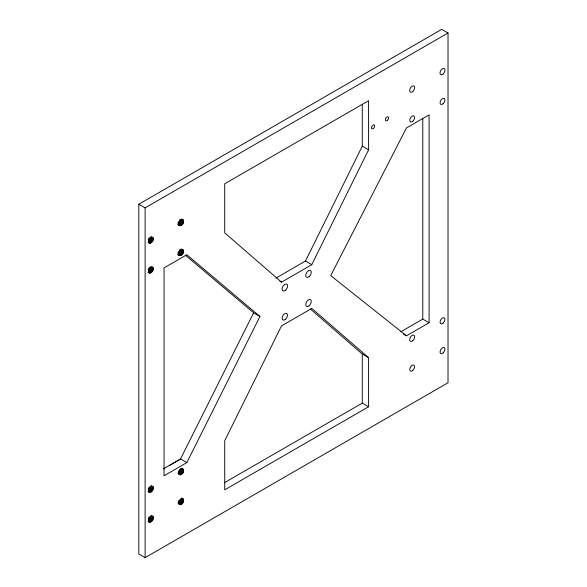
<?xml version="1.0" encoding="UTF-8"?>
<svg xmlns="http://www.w3.org/2000/svg" width="587" height="587" viewBox="0 0 587 587"><rect width="100%" height="100%" fill="white"/><g stroke="black" fill="none" stroke-linecap="round" stroke-linejoin="round"><path stroke-width="0.88" d="M153.229 239.489C153.985 234.947 148.24 237.779 148.43 240.773C147.675 245.315 153.42 242.482 153.229 239.489L150.074 237.669M153.229 269.323C153.985 264.781 148.24 267.613 148.43 270.607C147.675 275.149 153.42 272.324 153.229 269.323L150.074 267.503M153.229 488.67C153.985 484.128 148.24 486.961 148.43 489.954C147.675 494.496 153.42 491.671 153.229 488.67L150.074 486.85M183.54 221.989C184.296 217.447 178.551 220.279 178.734 223.273C177.986 227.815 183.731 224.982 183.54 221.989L179.593 219.714M153.229 518.504C153.985 513.97 148.24 516.795 148.43 519.796C147.675 524.33 153.42 521.505 153.229 518.504L150.074 516.685M183.54 471.17C184.296 466.628 178.551 469.461 178.734 472.454C177.986 476.996 183.731 474.171 183.54 471.17L180.385 469.351M183.533 251.852C184.333 247.31 178.565 250.069 178.742 253.085C177.942 257.627 183.709 254.868 183.533 251.852L179.585 249.57M183.533 501.034C184.333 496.492 178.565 499.251 178.742 502.267C177.942 506.808 183.709 504.05 183.533 501.034L180.378 499.214M275.993 278.062L305.475 261.032L362.282 146.163L362.282 104.339M311.785 264.678L368.592 149.802L368.592 100.715L224.718 183.782L224.718 232.87L281.525 282.149L311.785 264.678L305.475 261.032M163.237 468.947L180.539 458.961L253.628 312.834L185.411 255.206M186.849 462.607L259.938 316.474L186.849 254.736L164.044 267.899L164.044 475.771L186.849 462.607L180.539 458.961M138.803 204.232L441.71 29.35L448.02 32.997L448.02 382.768L145.114 557.65L138.803 554.003L138.803 204.232L145.114 207.879L448.02 32.997M400.928 331.721L422.779 319.108L429.09 322.747L429.09 114.876L406.461 127.944L330.716 275.611L406.461 335.815L429.09 322.747M169.159 465.704L180.539 459.137M224.733 482.536L362.282 403.122L368.592 406.762L368.592 357.674L311.785 308.402L281.525 325.873L224.718 440.742L224.718 489.829L368.592 406.762M362.282 146.163L368.592 149.802M403.306 333.996L406.461 335.815M181.713 219.046L183.291 219.956M181.17 219.134L183.54 220.507M180.466 219.377L183.621 221.196M179.343 220.543L183.291 222.825M178.947 221.365L182.895 223.647M178.433 222.121L182.381 224.395M279.948 281.239L281.525 282.149M177.839 222.752L181.779 225.034M177.986 223.676L181.141 225.503M178.125 224.41L180.495 225.775M177.802 224.762L179.38 225.672M181.178 248.991L183.54 250.363M310.325 308.96L362.282 354.034L368.592 357.674M180.466 249.233L183.621 251.06M179.336 250.407L183.276 252.689M178.932 251.229L182.88 253.511M178.419 251.977L182.359 254.259M150.859 236.634L153.229 238.006M177.817 252.608L181.757 254.883M150.947 237.331L153.31 238.696M177.964 253.525L181.119 255.345M178.11 254.252L180.473 255.616M178.301 254.758L179.879 255.668M149.032 238.043L152.98 240.325M177.788 254.589L179.365 255.499M148.636 238.865L152.583 241.147M148.122 239.621L152.07 241.895M148.313 240.707L151.468 242.534M148.46 241.631L150.83 243.003M148.606 242.365L150.184 243.275M148.005 242.424L149.582 243.334M253.628 312.834L259.938 316.474M151.651 266.931L153.229 267.841M150.155 266.711L153.31 268.53M149.032 267.885L152.98 270.159M148.636 268.707L152.583 270.981M148.122 269.455L152.07 271.737M148.313 270.548L151.468 272.368M148.46 271.473L150.83 272.838M148.606 272.199L150.184 273.109M148.005 272.258L149.582 273.168M181.713 468.228L183.291 469.138M181.17 468.316L183.54 469.688M180.466 468.558L183.621 470.378M179.343 469.732L183.291 472.007M178.947 470.554L182.895 472.829M178.433 471.302L182.381 473.584M178.624 472.388L181.779 474.215M177.986 472.858L181.141 474.685M178.125 473.592L180.495 474.956M181.721 498.077L183.298 498.987M181.178 498.172L183.54 499.544M181.258 498.869L183.621 500.241M180.121 500.043L183.276 501.87M178.932 500.41L182.88 502.692M178.419 501.159L182.359 503.441M151.402 485.728L152.98 486.638M150.859 485.816L153.229 487.188M178.602 502.245L181.757 504.064M150.947 486.513L153.31 487.878M177.964 502.707L181.119 504.534M178.11 503.433L180.473 504.798M149.032 487.232L152.98 489.507M148.636 488.054L152.583 490.328M148.122 488.802L152.07 491.084M148.313 489.888L151.468 491.715M148.46 490.813L150.83 492.185M148.606 491.546L150.184 492.456M148.005 491.605L149.582 492.515M151.402 515.562L152.98 516.472M150.859 515.657L153.229 517.022M150.947 516.347L153.31 517.712M149.032 517.066L152.98 519.341M148.636 517.888L152.583 520.163M148.122 518.637L152.07 520.918M148.313 519.73L151.468 521.549M148.46 520.654L150.83 522.019M148.606 521.381L150.184 522.291M148.005 521.439L149.582 522.349M422.779 118.559L422.779 319.108M362.282 354.034L362.282 403.122M145.114 207.879L145.114 557.65M443.104 352.904A3.39 1.952 -60 0 0 444.176 347.658A3.39 1.952 -60 0 0 440.169 351.209A3.39 1.952 -60 0 0 443.104 352.904M412.793 121.223A3.397 1.959 -60 0 0 413.872 115.969A3.397 1.959 -60 0 0 409.858 119.528A3.397 1.959 -60 0 0 412.793 121.223M443.126 73.969A3.515 2.025 -60 0 0 444.242 68.532A3.515 2.025 -60 0 0 440.081 72.216A3.515 2.025 -60 0 0 443.126 73.969M412.793 370.412A3.397 1.959 -60 0 0 413.872 365.151A3.397 1.959 -60 0 0 409.858 368.709A3.397 1.959 -60 0 0 412.793 370.412M443.104 323.07A3.397 1.959 -60 0 0 444.183 317.816A3.397 1.959 -60 0 0 440.169 321.375A3.397 1.959 -60 0 0 443.104 323.07M285.539 290.191A3.889 2.245 -60 0 0 286.772 284.159A3.889 2.245 -60 0 0 282.171 288.239A3.889 2.245 -60 0 0 285.539 290.191M443.104 103.73A3.405 1.966 -60 0 0 444.183 98.462A3.405 1.966 -60 0 0 440.162 102.028A3.405 1.966 -60 0 0 443.104 103.73M412.815 91.469A3.515 2.025 -60 0 0 413.93 86.032A3.515 2.025 -60 0 0 409.77 89.716A3.515 2.025 -60 0 0 412.815 91.469M412.815 340.651A3.515 2.025 -60 0 0 413.93 335.214A3.515 2.025 -60 0 0 409.77 338.897A3.515 2.025 -60 0 0 412.815 340.651M309.224 276.543A3.889 2.245 -60 0 0 310.457 270.512A3.889 2.245 -60 0 0 305.849 274.599A3.889 2.245 -60 0 0 309.224 276.543M309.224 305.688A3.889 2.245 -60 0 0 310.457 299.663A3.889 2.245 -60 0 0 305.856 303.743A3.889 2.245 -60 0 0 309.224 305.688M285.517 319.247A3.757 2.172 -60 0 0 286.705 313.421A3.757 2.172 -60 0 0 282.259 317.369A3.757 2.172 -60 0 0 285.517 319.247M373.486 128.399A2.253 1.299 -60 0 0 374.198 124.914A2.253 1.299 -60 0 0 371.542 127.276A2.253 1.299 -60 0 0 373.486 128.399M387.398 120.372A2.253 1.299 -60 0 0 388.11 116.886A2.253 1.299 -60 0 0 385.446 119.249A2.253 1.299 -60 0 0 387.398 120.372"/></g></svg>
